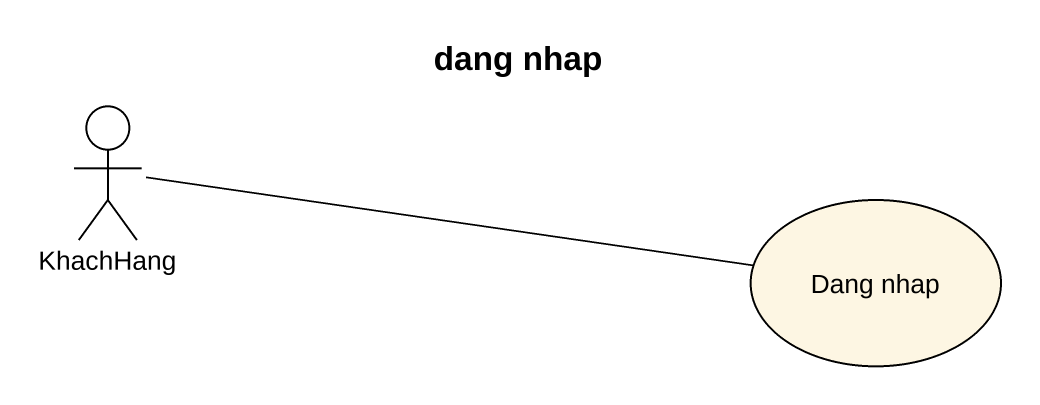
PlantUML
@startuml
title dang nhap
actor KhachHang
usecase "Dang nhap" as Dang_nhap
KhachHang -right- Dang_nhap
@enduml
